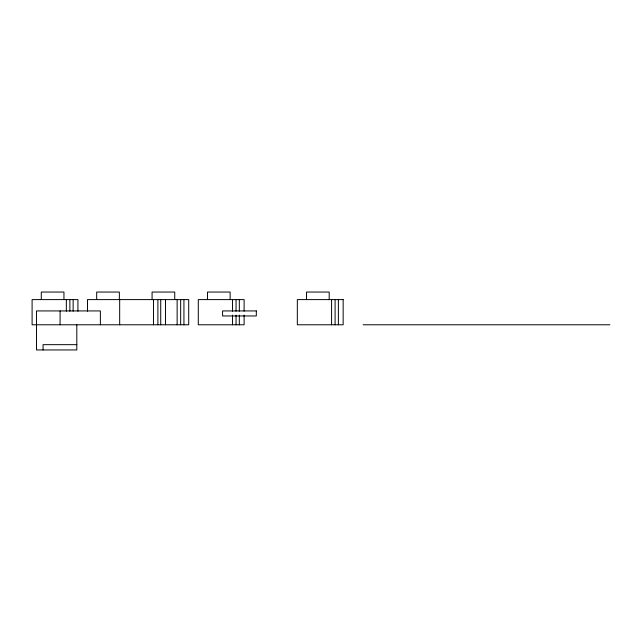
<?xml version="1.0" encoding="UTF-8"?>
<svg xmlns="http://www.w3.org/2000/svg" width="642" height="642" viewBox="0 0 642 642"><rect width="100%" height="100%" fill="white"/><g stroke="black" fill="none" stroke-linecap="round" stroke-linejoin="round"><path stroke-width="0.96" d="M363.139 324.78L609.9 324.78M76.807 344.666L43.062 344.666L43.062 349.954M338.374 299.597L338.374 324.78M335.1 299.597L335.1 324.78M331.577 299.597L331.577 324.78M329.185 299.597L329.185 292.046L306.523 292.046L306.523 299.597M244.112 311.218L244.112 299.597L198.29 299.597L198.29 324.78L244.112 324.78L244.112 315.094M239.33 299.597L239.33 311.218M239.33 315.094L239.33 324.78M236.055 299.597L236.055 311.218M236.055 315.094L236.055 324.78M232.532 299.597L232.532 311.218M232.532 315.094L232.532 324.78M230.141 299.597L230.141 292.046L207.478 292.046L207.478 299.597M183.933 299.597L183.933 324.78M180.659 299.597L180.659 324.78M177.136 299.597L177.136 324.78M174.744 299.597L174.744 292.046L152.082 292.046L152.082 299.597M165.508 299.597L165.508 324.78M160.725 299.597L160.725 324.78M157.892 299.597L157.892 324.78M153.486 299.597L153.486 324.78M119.677 299.597L119.677 324.78M119.348 299.597L119.348 292.046L96.685 292.046L96.685 299.597M100.377 324.78L100.377 310.929L36.514 310.929L36.514 349.954L76.807 349.954L76.807 324.78M87.497 311.218L87.497 299.597L188.716 299.597L188.716 324.78L32.1 324.78L32.1 299.597L77.931 299.597L77.931 311.218M73.14 299.597L73.14 311.218M69.874 299.597L69.874 311.218M66.343 299.597L66.343 311.218M63.951 299.597L63.951 292.046L41.289 292.046L41.289 299.597M60.083 310.929L60.083 324.78M343.157 299.597L297.326 299.597L297.326 324.78L343.157 324.78L343.157 299.597M256.318 310.929L222.573 310.929L222.573 315.96L256.318 315.96L256.318 310.929"/></g></svg>
